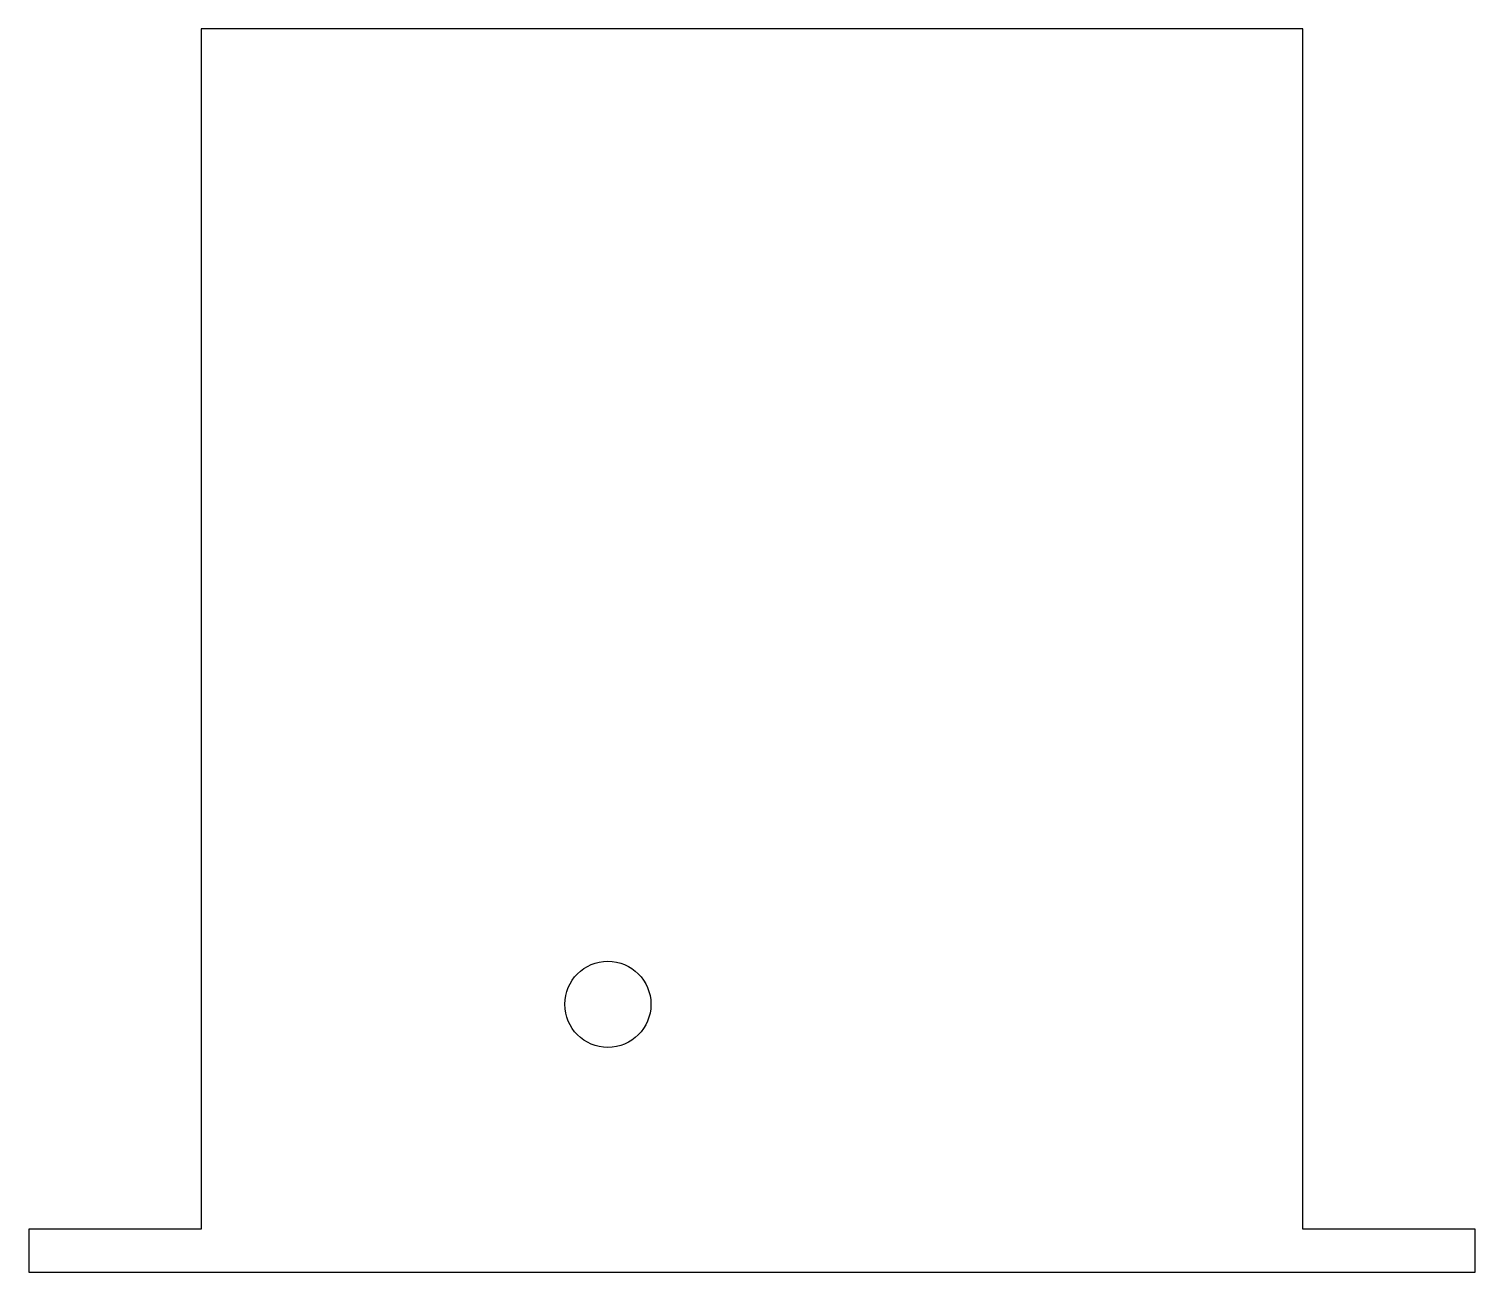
# Model space of a CAD drawing. Header units: inches. Extents: x -53.15 to -48.95, y -11.1 to -7.49.
import ezdxf

# ---------------------------------------------------------------- set-up
doc = ezdxf.new("R2010")
doc.units = ezdxf.units.IN
doc.header["$MEASUREMENT"] = 0

msp = doc.modelspace()

# ---------------------------------------------------------------- linework, layer by layer
msp.add_lwpolyline([(-49.4549, -7.4903), (-52.6529, -7.4903), (-52.6529, -10.9737), (-53.1529, -10.9737), (-53.1529, -11.0983), (-48.9549, -11.0983), (-48.9549, -10.9737), (-49.4549, -10.9737)], close=True)
msp.add_circle((-51.4723, -10.3212), 0.125)

doc.saveas('drawing.dxf')
